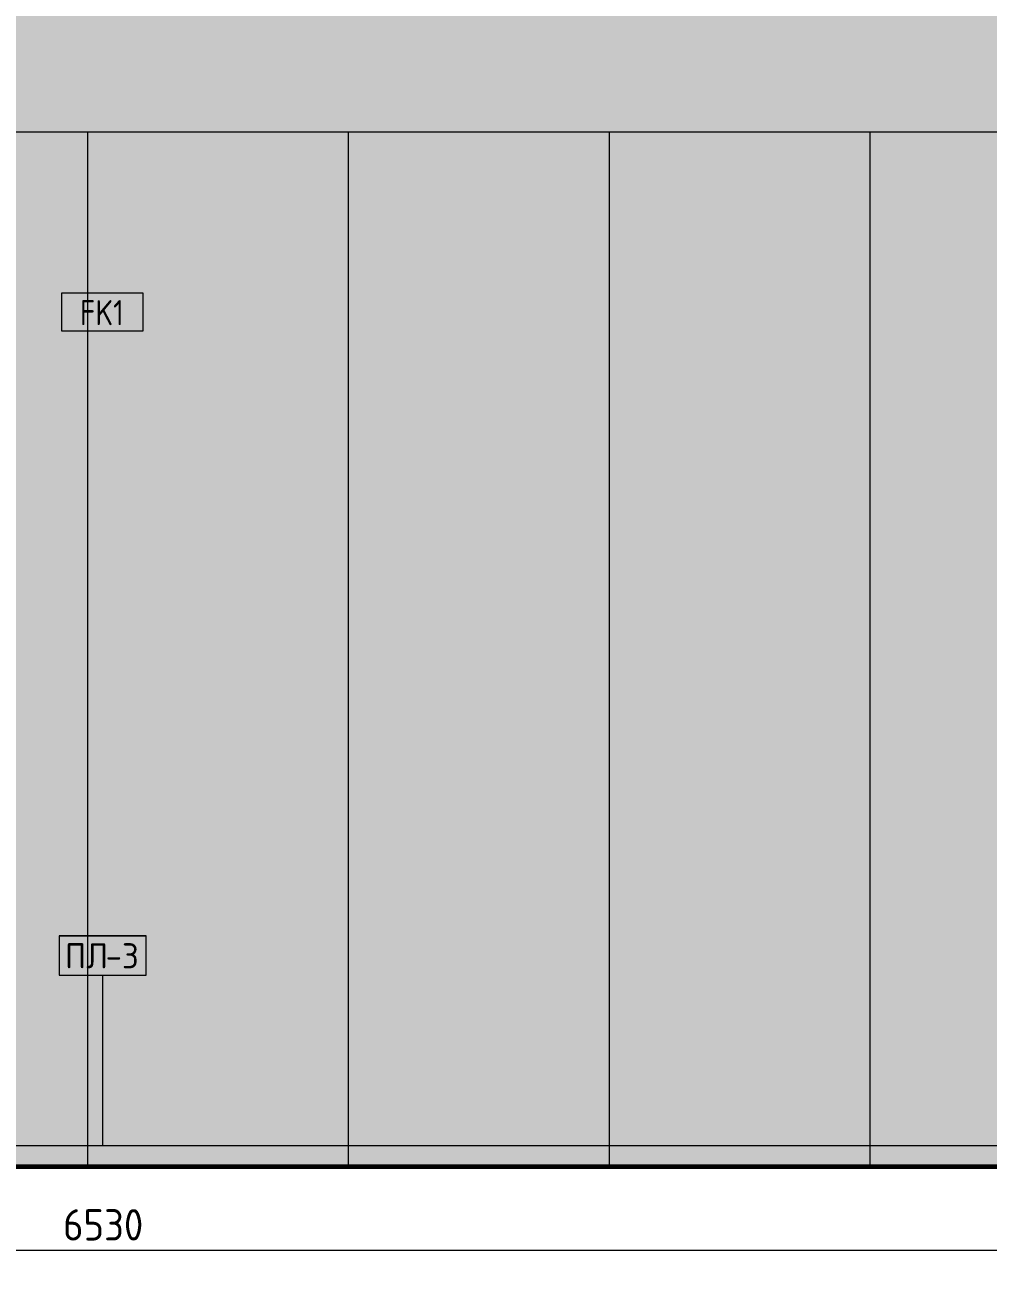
# Model space of a CAD drawing. Header units: millimetres. Extents: x 1401 to 56953, y -2645 to 12445.
# Drawn here: x 28416 to 30336, y 8201 to 10673 of the extents above; entities that cross this region are included whole.
import ezdxf

# ---------------------------------------------------------------- set-up
doc = ezdxf.new("R2010")
doc.units = ezdxf.units.MM
for name, color, linetype, lineweight in [('A-ANNO-DIMS', 7, 'Continuous', 9), ('A-ANNO-DIMS-25', 7, 'Continuous', 9), ('A-GENM', 7, 'Continuous', 9), ('A-GENM-IDEN', 7, 'Continuous', 9), ('A-WALL-IDEN', 7, 'Continuous', 9), ('A-WALL-PATT', 7, 'Continuous', 9)]:
    doc.layers.add(name, color=color, linetype=linetype, lineweight=lineweight)
doc.layers.add('A-FLOR-FNSH-1', color=7, linetype='Continuous', lineweight=30, true_color=0x3c3c3c)
doc.layers.add('I-FURN-10', color=7, linetype='Continuous', lineweight=9, true_color=0xc0c0c0)
doc.layers.add('I-FURN-15', color=7, linetype='Continuous', lineweight=9, true_color=0x7f7f7f, transparency=0.7)
doc.styles.add('GOST Common_1', font='GOST_Common.ttf', dxfattribs={"height": 50})
doc.styles.add('GOST Common_2', font='GOST_Common.ttf', dxfattribs={"width": 0.9, "height": 50})
doc.styles.add('ISOCPEUR_2', font='isocpeur.ttf', dxfattribs={"width": 0.9, "height": 62.5})
doc.dimstyles.new('ISO-2_5_0_9К_БОЛЬШОЙ_1', dxfattribs={"dimscale": 304.8, "dimtxt": 62.248823, "dimasz": 0.123031, "dimexe": 0.098425, "dimexo": 0.246063, "dimgap": 0, "dimtad": 1, "dimdec": 0, "dimrnd": 10, "dimzin": 0, "dimdsep": 46, "dimtxsty": 'ISOCPEUR_2', "dimblk1": 'OBLIQUE', "dimblk2": 'OBLIQUE', "dimsah": 1, "dimcen": 0.09, "dimdle": 0.098425, "dimazin": 0, "dimtfac": 1, "dimtdec": 4, "dimtix": 1, "dimtmove": 0, "dimatfit": 3, "dimfxl": 1, "dimtvp": 1, "dimtolj": 1, "dimtzin": 0, "dimarcsym": 2})

# ---------------------------------------------------------------- blocks, each defined once
blk = doc.blocks.new('Плинтус - Плинтус темный _ст_школа_-32861799-Развертка 01-2')
at = {"layer": 'A-GENM'}
blk.add_line((-6590, 8440), (-536, 8440), dxfattribs=at)
blk = doc.blocks.new('шкаф 1_112 - шкаф 1_112-31117176-Развертка 01-2')
at = {"layer": 'I-FURN-15'}
for points in [[(-3900, 8440), (-3815, 8440), (-3815, 10460), (-4335, 10460), (-4335, 8440)], [(-3815, 8440), (-3295, 8440), (-3295, 10460), (-3815, 10460), (-3815, 9363.7)], [(-2775, 8440), (-2775, 10460), (-3295, 10460), (-3295, 8440), (-2949.9, 8440)], [(-2775, 8440), (-2255, 8440), (-2255, 10460), (-2775, 10460), (-2775, 8637)], [(-1999.8, 8440), (-1735, 8440), (-1735, 10460), (-2255, 10460), (-2255, 8440), (-2237.3, 8440)], [(-4335, 8400), (-3815, 8400), (-3815, 8440), (-4335, 8440)], [(-3295, 8400), (-3295, 8440), (-3815, 8440), (-3815, 8400)], [(-3295, 8400), (-2775, 8400), (-2775, 8440), (-3295, 8440)], [(-2356.1, 8400), (-2255, 8400), (-2255, 8440), (-2775, 8440), (-2775, 8400), (-2415.5, 8400)], [(-1762.3, 8400), (-1735, 8400), (-1735, 8440), (-2255, 8440), (-2255, 8400), (-1881.1, 8400)]]:
    blk.add_hatch(color=256, dxfattribs=at).paths.add_polyline_path(points)
at = {"layer": 'I-FURN-10'}
for p, q in [((-4335, 10460), (-3815, 10460)), ((-3815, 10460), (-3295, 10460)), ((-3815, 8400), (-3815, 10460)), ((-3815, 8400), (-3815, 10460)), ((-3295, 8400), (-3295, 10460)), ((-3295, 10460), (-2775, 10460)), ((-3295, 8400), (-3295, 10460)), ((-2775, 10460), (-2255, 10460)), ((-2775, 8400), (-2775, 10460)), ((-2775, 8400), (-2775, 10460)), ((-2255, 8400), (-2255, 10460)), ((-2255, 10460), (-1735, 10460)), ((-2255, 8400), (-2255, 10460))]:
    blk.add_line(p, q, dxfattribs=at)
blk = doc.blocks.new('DIMBLOCK28-Развертка 01-2')
at = {"layer": 'A-ANNO-DIMS-25'}
for p, q in [((25306, 8325), (25306, 8201.2)), ((25306, 8231.2), (25306, 8320)), ((31836, 8325), (31836, 8201.2)), ((31836, 8231.2), (31836, 8320)), ((25306, 8231.2), (31866, 8231.2))]:
    blk.add_line(p, q, dxfattribs=at)
at = {"layer": 'A-ANNO-DIMS-25', "lineweight": 20}
for p, q in [((25306, 8231.2), (25324.8, 8250)), ((31836, 8231.2), (31854.8, 8250)), ((25306, 8231.2), (25287.3, 8212.5)), ((31836, 8231.2), (31817.3, 8212.5))]:
    blk.add_line(p, q, dxfattribs=at)
at = {"layer": 'A-ANNO-DIMS-25', "color": 0, "insert": (28492, 8312.9), "char_height": 62.5, "width": 189.619, "attachment_point": 1, "line_spacing_factor": 1.149209, "style": 'ISOCPEUR_2'}
blk.add_mtext('6530', dxfattribs=at)
blk = doc.blocks.new('_Oblique')
at = {"color": 0, "linetype": 'ByBlock', "lineweight": -2}
blk.add_line((-0.5, -0.5), (0.5, 0.5), dxfattribs=at)
blk = doc.blocks.new('Mark Reiling - Mark Reiling-26174330-Развертка 01-2')
at = {"layer": 'A-GENM-IDEN'}
for p, q in [((-3871.7, 8857.8), (-3871.7, 8779)), ((-3871.7, 8857.8), (-3698.3, 8857.8)), ((-3698.3, 8857.8), (-3871.7, 8857.8)), ((-3871.7, 8857.8), (-3871.7, 8779)), ((-3698.3, 8779), (-3698.3, 8857.8)), ((-3698.3, 8779), (-3698.3, 8857.8)), ((-3871.7, 8779), (-3698.3, 8779)), ((-3871.7, 8779), (-3698.3, 8779))]:
    blk.add_line(p, q, dxfattribs=at)
blk = doc.blocks.new('М_стена_0001 - Типоразмер_без рамки-25382661-Развертка 01-2')
at = {"layer": 'A-WALL-IDEN'}
for p, q in [((-3704.1, 10138.1), (-3867.3, 10138.1)), ((-3867.3, 10138.1), (-3867.3, 10063.1)), ((-3704.1, 10063.1), (-3704.1, 10138.1)), ((-3867.3, 10063.1), (-3704.1, 10063.1))]:
    blk.add_line(p, q, dxfattribs=at)

msp = doc.modelspace()

# ---------------------------------------------------------------- hatches: boundary and pattern name
at = {"layer": 'A-WALL-PATT'}
h = msp.add_hatch(color=256, dxfattribs=at)
h.paths.add_polyline_path([(25322.0329, 8440), (25374.3442, 8440), (25382.0047, 8576.4908), (25387.0329, 8670), (25567.0329, 8670), (25578.8329, 8455.3802), (25579.7216, 8440), (25766.0329, 8440), (25766.0329, 10460), (31835.0329, 10460), (31835.0329, 11800), (25307.0329, 11800), (25307.0329, 8440)])
h.paths.add_polyline_path([(31397.2031, 10559), (31315.2031, 10559), (31315.2031, 10641), (31397.2031, 10641), (31397.2031, 10574.8153)])
h.paths.add_polyline_path([(31365.7031, 10597.5), (31366.9531, 10597.8349), (31367.8682, 10598.75), (31368.2031, 10600), (31367.8682, 10601.25), (31366.9531, 10602.1651), (31365.7031, 10602.5), (31364.4531, 10602.1651), (31363.5381, 10601.25), (31363.2031, 10600), (31363.5381, 10598.75), (31364.4531, 10597.8349), (31365.0561, 10597.5852)])
h.paths.add_polyline_path([(31346.7031, 10597.5), (31347.9531, 10597.8349), (31348.8682, 10598.75), (31349.2031, 10600), (31348.8682, 10601.25), (31347.9531, 10602.1651), (31346.7031, 10602.5), (31345.4531, 10602.1651), (31344.5381, 10601.25), (31344.2031, 10600), (31344.5381, 10598.75), (31345.4531, 10597.8349), (31346.0561, 10597.5852)])

# ---------------------------------------------------------------- linework, layer by layer
at = {"layer": 'A-FLOR-FNSH-1'}
for p, q in [((25376.1982, 8395), (32220.5329, 8395)), ((32220.5329, 8400), (25394.8148, 8400))]:
    msp.add_line(p, q, dxfattribs=at)
at = {"layer": 'A-GENM-IDEN'}
msp.add_line((28571.0329, 8440), (28571.0329, 8777.9553), dxfattribs=at)

# ---------------------------------------------------------------- block references
at = {"layer": 'A-GENM'}
msp.add_blockref('Плинтус - Плинтус темный _ст_школа_-32861799-Развертка 01-2', (32356.0329, 0), dxfattribs=at)
at = {"layer": 'A-GENM-IDEN'}
msp.add_blockref('Mark Reiling - Mark Reiling-26174330-Развертка 01-2', (32356.0329, 0), dxfattribs=at)
at = {"layer": 'A-WALL-IDEN'}
msp.add_blockref('М_стена_0001 - Типоразмер_без рамки-25382661-Развертка 01-2', (32356.0329, 0), dxfattribs=at)
at = {"layer": 'I-FURN-10'}
msp.add_blockref('шкаф 1_112 - шкаф 1_112-31117176-Развертка 01-2', (32356.0329, 0), dxfattribs=at)

# ---------------------------------------------------------------- texts
at = {"layer": 'A-GENM-IDEN', "char_height": 50, "attachment_point": 1, "style": 'GOST Common_1'}
for s, insert, width in [('ПЛ', (28495.8847, 8842.8485), 98.206719), ('-3', (28576.9134, 8842.8485), 86.181406)]:
    msp.add_mtext(s, dxfattribs=dict(at, insert=insert, width=width))
at = {"layer": 'A-WALL-IDEN', "insert": (28525.473, 10124.5068), "char_height": 50, "width": 111.835406, "attachment_point": 1, "style": 'GOST Common_2'}
msp.add_mtext('FK1', dxfattribs=at)

# ---------------------------------------------------------------- dimensions: what is measured, and where the dimension line sits
at = {"layer": 'A-ANNO-DIMS'}
dim = msp.add_linear_dim(base=(31836.0329, 8231.2364), p1=(25306.0329, 8400), p2=(31836.0329, 8400), dimstyle='ISO-2_5_0_9К_БОЛЬШОЙ_1', override={"dimpost": '<>', "dimfxl": 6530.000005}, dxfattribs=at)
dim.commit()
dim.dimension.update_dxf_attribs({"geometry": 'DIMBLOCK28-Развертка 01-2', "text_midpoint": (28571.0329, 8262.4864)})

doc.saveas('drawing.dxf')
